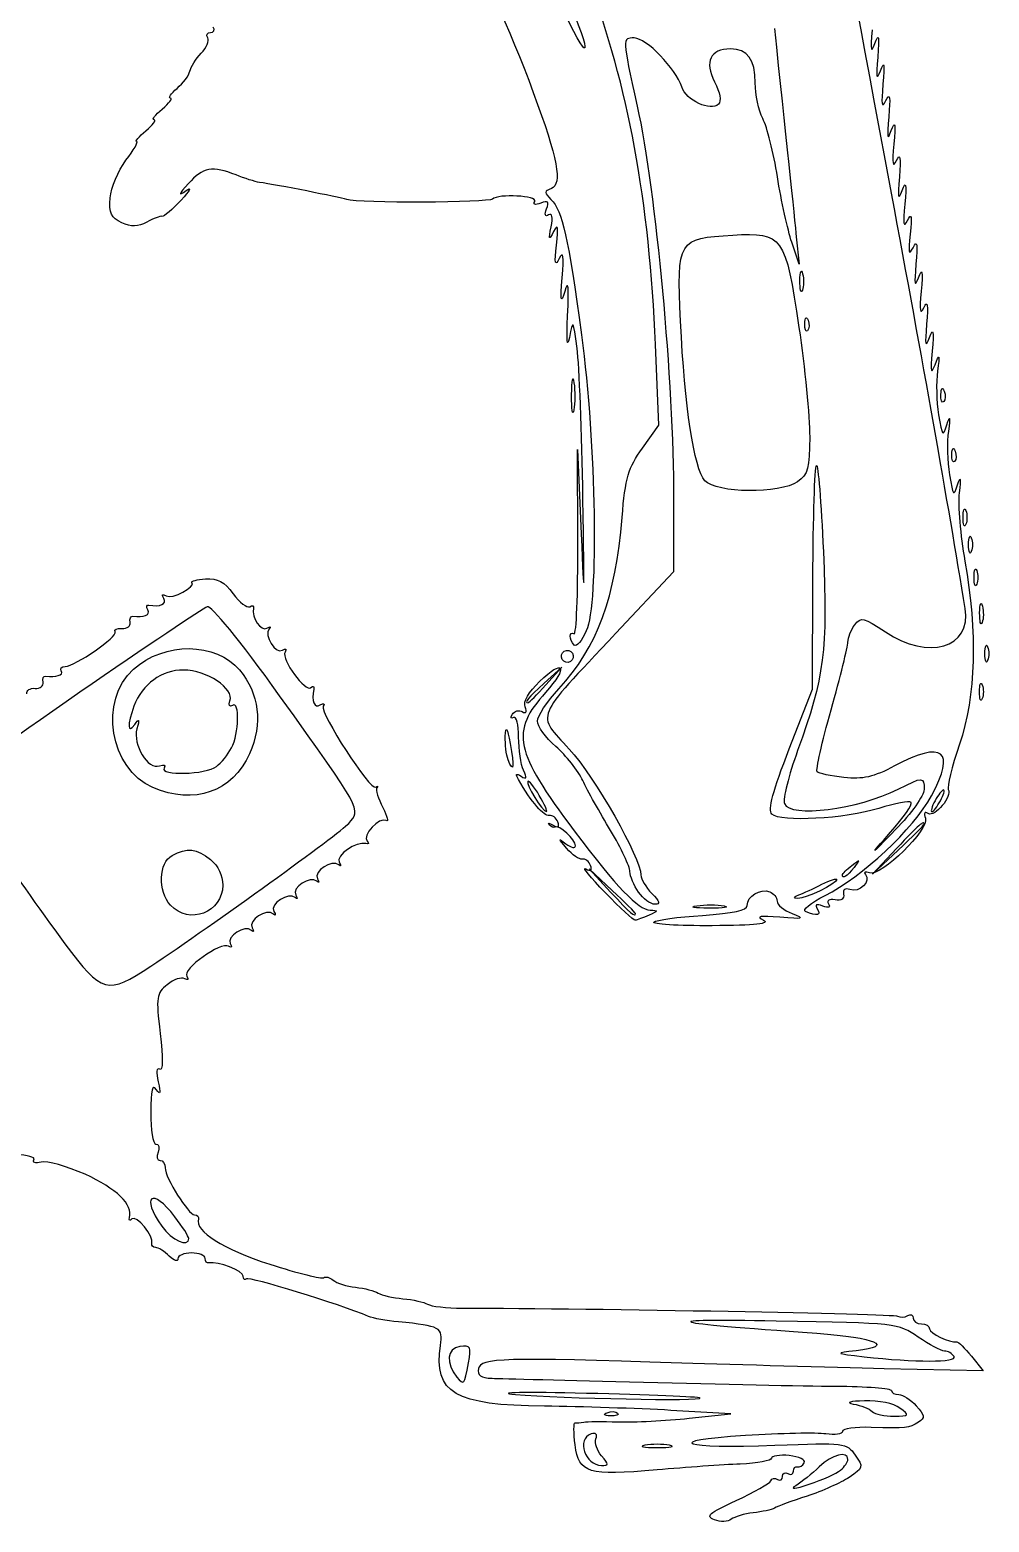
# Model space of a CAD drawing. Extents: x 13 to 164, y 70 to 181.
# Drawn here: x 61.9 to 108.5, y 69.7 to 142.2 of the extents above; entities that cross this region are included whole.
import ezdxf

# ---------------------------------------------------------------- set-up
doc = ezdxf.new("R2010")
doc.units = 0
doc.layers.add('Capa_1', color=7, linetype='CONTINUOUS')

msp = doc.modelspace()

# ---------------------------------------------------------------- linework, layer by layer
at = {"layer": 'Capa_1', "color": 7}
for points in [[(99.1348, 132.155195), (99.2677, 130.832277), (98.91295, 131.894145)], [(99.30967, 130.038057), (99.30987, 130.038057)], [(91.65824, 121.896412), (92.45994, 123.0147), (92.29715, 126.923495)], [(88.22108, 124.481807), (88.22146, 124.481807)], [(88.52289, 117.296805), (88.50309, 121.835975), (88.68286, 117.734933)], [(93.17373, 119.401683), (93.17373, 115.882071), (90.37264, 112.906133)], [(98.79376, 107.298632), (99.91975, 110.194309), (99.94135, 115.551674)], [(108.04092, 113.898475), (108.04112, 113.898475)], [(86.97181, 110.393231), (87.74892, 111.253127), (86.88902, 110.476022)], [(104.00973, 102.455732), (102.83017, 101.198961), (104.08694, 102.378529)], [(90.19631, 100.41766), (89.07183, 101.463545), (90.11772, 100.339066)], [(91.46894, 100.331777), (91.46809, 100.331787)], [(107.64089, 77.79772), (108.21833, 77.0808), (103.40756, 77.19095)], [(93.9247, 74.78369), (95.951, 75.00014), (93.04058, 75.1672)], [(89.6764, 72.95421), (89.67653, 72.95421)]]:
    msp.add_lwpolyline(points, dxfattribs=at)
for points in [[(99.54375, 127.94343)], [(106.15833, 124.503847)], [(106.6875, 121.59344)], [(94.69549, 120.314618)], [(107.23757, 118.528683)], [(107.50215, 117.205768)], [(107.76673, 115.618268)], [(88.34324, 112.334043)], [(87.76288, 111.626919)], [(108.2959, 111.9141)], [(86.97181, 110.393231)], [(108.03132, 110.062017)], [(85.13577, 106.764956)], [(70.970805, 106.432412)], [(67.878844, 105.412654)], [(86.6533, 105.027278)], [(106.13746, 104.770836)], [(105.34371, 103.6353)], [(103.71685, 103.242641)], [(101.37496, 101.166079)], [(89.85571, 100.310618)], [(99.25828, 100.197334)], [(68.739925, 99.697957)], [(91.32079, 99.293181)], [(94.30099, 99.669036)], [(99.58439, 99.391354)], [(92.21582, 98.874896)], [(67.776408, 96.738867)], [(69.624959, 83.51257)], [(106.79892, 77.78282)], [(83.209982, 77.47013)], [(94.47374, 75.76622)], [(89.94827, 75.05316)], [(104.16866, 75.27773)], [(92.97444, 73.47166)], [(101.28597, 72.26256)], [(95.1573, 69.85006)]]:
    msp.add_lwpolyline(points, close=True, dxfattribs=at)
for points in [[(77.789692, 154.100344), (81.165397, 150.485676), (84.00689, 145.534197), (86.35991, 139.166212)], [(103.7603, 134.271876), (100.52757, 151.616494), (100.63219, 150.399776), (102.23573, 152.003312)], [(92.29715, 126.923495), (92.00857, 133.852885), (90.94381, 139.647704), (89.06549, 144.511287)], [(87.91366, 144.01658), (89.34081, 140.676242), (89.10954, 140.329802), (87.62996, 143.591598)], [(70.545016, 141.82165), (70.458356, 141.961876), (70.520576, 142.076597), (70.683271, 142.076597)], [(70.683271, 142.076597), (70.845969, 142.076597), (70.9055, 142.19566), (70.815563, 142.34118)], [(98.07219, 142.269546), (98.58353, 137.434256), (99.06171, 132.882799), (99.1348, 132.155195)], [(102.8172, 142.209379), (102.7301, 141.179544), (102.7601, 141.033002), (102.95277, 141.547921)], [(102.95277, 141.547921), (103.1453, 142.062532), (103.17526, 141.915686), (103.08773, 140.886462)], [(70.2299, 141.071998), (70.489871, 141.344096), (70.631672, 141.681439), (70.545016, 141.82165)], [(91.26421, 141.812486), (90.67439, 141.812486), (90.67253, 141.855326), (91.40794, 138.505194)], [(93.5699, 139.433464), (93.2864, 140.326668), (91.84638, 141.812486), (91.26421, 141.812486)], [(69.679844, 140.202453), (69.722404, 140.408606), (69.969931, 140.799903), (70.2299, 141.071998)], [(95.93133, 141.283319), (94.95959, 141.283319), (94.65999, 140.659059), (95.164, 139.684424)], [(97.14248, 139.629763), (97.14248, 140.780389), (96.77411, 141.283319), (95.93133, 141.283319)], [(103.08773, 140.886462), (103.00083, 139.865128), (103.03103, 139.714337), (103.22002, 140.225004)], [(103.22002, 140.225004), (103.40736, 140.731189), (103.43642, 140.575916), (103.34383, 139.563546)], [(69.055221, 139.364605), (69.356203, 139.619266), (69.637283, 139.996298), (69.679844, 140.202453)], [(68.735731, 138.892781), (68.610467, 138.897581), (68.754251, 139.109944), (69.055221, 139.364605)], [(86.35991, 139.166212), (87.5501, 135.945188), (87.7822, 134.715236), (87.23916, 134.506853)], [(95.356, 138.597254), (94.98209, 138.223344), (93.77454, 138.78869), (93.5699, 139.433464)], [(95.164, 139.684424), (95.43017, 139.169701), (95.50496, 138.746217), (95.356, 138.597254)], [(97.51057, 137.896743), (97.30812, 138.289699), (97.14248, 139.069559), (97.14248, 139.629763)], [(103.34383, 139.563546), (103.25323, 138.572824), (103.28853, 138.373508), (103.48439, 138.769796)], [(103.48439, 138.769796), (103.68028, 139.166139), (103.71562, 138.9669), (103.62515, 137.976046)], [(68.338856, 138.363615), (68.682399, 138.649815), (68.860993, 138.88794), (68.735731, 138.892781)], [(91.40794, 138.505194), (92.32066, 134.347416), (93.17373, 125.11827), (93.17373, 119.401683)], [(67.545106, 137.305282), (67.888649, 137.591481), (68.067243, 137.829606), (67.941981, 137.834448)], [(67.941981, 137.834448), (67.816717, 137.839248), (67.995311, 138.077415), (68.338856, 138.363615)], [(98.21842, 135.069146), (98.03155, 136.231368), (97.71301, 137.503786), (97.51057, 137.896743)], [(103.62515, 137.976046), (103.53275, 136.963446), (103.56185, 136.808286), (103.74918, 137.314588)], [(103.74918, 137.314588), (103.93652, 137.820772), (103.96559, 137.665499), (103.873, 136.653129)], [(67.09555, 136.784918), (66.99926, 136.784918), (67.201561, 137.019082), (67.545106, 137.305282)], [(66.574829, 135.87269), (66.957512, 136.374414), (67.191837, 136.784918), (67.09555, 136.784918)], [(103.873, 136.653129), (103.7855, 135.696573), (103.8212, 135.476757), (104.00201, 135.859379)], [(104.00201, 135.859379), (104.18401, 136.244597), (104.22158, 136.028676), (104.14011, 135.065629)], [(65.806431, 134.04539), (65.846361, 134.548681), (66.192144, 135.370966), (66.574829, 135.87269)], [(71.922817, 135.159994), (70.793179, 135.618033), (70.30742, 135.53052), (69.604911, 134.742405)], [(73.064521, 134.801013), (72.84624, 134.832343), (72.332474, 134.993889), (71.922817, 135.159994)], [(77.297854, 133.965911), (76.921096, 134.085678), (73.910532, 134.679567), (73.064521, 134.801013)], [(98.91295, 131.894145), (98.71784, 132.478172), (98.4053, 133.906922), (98.21842, 135.069146)], [(104.14011, 135.065629), (104.05301, 134.035794), (104.08301, 133.889252), (104.27569, 134.404171)], [(104.27569, 134.404171), (104.4666, 134.914454), (104.4955, 134.763279), (104.40216, 133.742713)], [(69.604911, 134.742405), (69.121594, 134.200189), (69.093919, 134.116174), (69.492646, 134.401572)], [(69.492646, 134.401572), (69.783688, 134.609891), (69.677508, 134.403472), (69.256688, 133.943051)], [(86.42785, 133.877549), (86.59779, 134.152514), (84.649405, 134.25871), (84.379869, 133.989171)], [(87.23916, 134.506853), (86.88764, 134.37196), (86.88514, 134.303621), (87.21956, 133.969233)], [(107.3413, 114.107494), (106.48964, 119.304278), (105.27044, 126.169496), (103.7603, 134.271876)], [(66.371584, 132.839734), (65.850667, 133.077079), (65.747128, 133.297966), (65.806431, 134.04539)], [(69.256688, 133.943051), (68.835871, 133.482544), (68.419152, 133.125433), (68.330646, 133.149471)], [(84.379869, 133.989171), (84.198735, 133.808038), (77.859978, 133.787233), (77.297854, 133.965911)], [(86.72275, 133.791189), (86.45107, 133.686937), (86.33166, 133.721909), (86.42785, 133.877549)], [(87.00411, 133.509833), (87.13987, 133.863621), (87.07651, 133.926952), (86.72275, 133.791189)], [(87.10111, 133.221485), (86.93338, 133.117821), (86.89617, 133.228485), (87.00411, 133.509833)], [(87.21956, 133.969233), (87.77519, 133.4136), (88.06256, 132.137279), (88.70106, 127.389278)], [(104.40216, 133.742713), (104.31326, 132.770896), (104.34886, 132.560237), (104.53617, 132.948963)], [(67.589538, 132.871164), (67.157859, 132.631578), (66.846096, 132.623535), (66.371584, 132.839734)], [(68.330646, 133.149471), (68.242146, 133.173521), (67.908644, 133.04827), (67.589538, 132.871164)], [(87.2263, 132.639915), (87.3201, 133.118409), (87.2748, 133.328829), (87.10111, 133.221485)], [(87.34709, 132.419308), (87.12119, 131.972855), (87.10231, 132.007338), (87.2263, 132.639915)], [(87.48435, 131.757849), (87.58472, 132.673679), (87.55305, 132.826343), (87.34709, 132.419308)], [(104.53617, 132.948963), (104.72627, 133.343435), (104.75937, 133.175068), (104.66621, 132.287505)], [(93.51512, 128.056609), (93.33361, 132.01115), (93.38103, 132.089388), (96.05103, 132.240257)], [(96.05103, 132.240257), (98.48146, 132.377589), (98.61105, 132.196897), (99.26366, 127.760985)], [(104.66621, 132.287505), (104.57071, 131.377816), (104.60351, 131.221738), (104.80505, 131.626045)], [(104.80505, 131.626045), (105.00388, 132.024886), (105.0391, 131.829399), (104.94807, 130.832295)], [(87.61655, 131.096391), (87.41719, 130.694796), (87.38532, 130.854263), (87.48435, 131.757849)], [(87.76249, 130.170349), (87.84929, 131.252061), (87.81179, 131.489741), (87.61655, 131.096391)], [(99.30987, 130.038057), (99.31487, 130.47462), (99.37457, 130.621183), (99.44165, 130.363752)], [(104.94807, 130.832295), (104.85567, 129.819695), (104.88477, 129.664536), (105.0721, 130.170837)], [(105.0721, 130.170837), (105.25944, 130.677022), (105.28851, 130.521749), (105.19591, 129.509379)], [(87.88487, 129.508891), (87.69552, 128.880392), (87.67004, 129.018102), (87.76249, 130.170349)], [(88.0263, 128.318266), (88.0987, 129.789603), (88.0622, 130.097427), (87.88487, 129.508891)], [(99.43165, 129.570002), (99.35915, 129.390871), (99.30428, 129.601492), (99.30967, 130.038057)], [(99.44165, 130.363752), (99.50875, 130.10632), (99.50435, 129.749132), (99.43165, 129.570002)], [(105.19591, 129.509379), (105.10841, 128.552823), (105.14411, 128.333007), (105.32493, 128.715629)], [(105.32493, 128.715629), (105.50692, 129.100846), (105.54449, 128.884925), (105.46303, 127.921879)], [(88.1144, 127.259933), (88.00169, 126.698233), (87.96702, 127.114626), (88.0263, 128.318266)], [(99.54376, 127.94343), (99.55646, 128.251656), (99.61916, 128.314349), (99.70361, 128.103283)], [(88.48915, 126.730766), (88.30487, 128.150073), (88.29562, 128.163127), (88.1144, 127.259933)], [(94.69549, 120.314622), (94.16168, 120.915278), (93.70561, 123.906652), (93.51512, 128.056609)], [(99.26366, 127.760985), (99.55041, 125.811916), (99.78557, 123.420306), (99.78624, 122.44629)], [(99.68271, 127.596164), (99.59481, 127.508244), (99.53226, 127.664514), (99.54375, 127.94343)], [(99.70361, 128.103283), (99.78001, 127.912288), (99.77061, 127.684085), (99.68271, 127.596164)], [(105.46303, 127.921879), (105.37593, 126.892044), (105.40593, 126.745502), (105.5986, 127.260421)], [(105.5986, 127.260421), (105.79113, 127.775033), (105.8211, 127.628186), (105.73356, 126.598962)], [(88.70106, 127.389278), (89.4162, 122.07135), (89.54101, 114.376243), (88.93416, 113.017549)], [(88.77036, 119.454725), (88.71966, 122.656183), (88.59306, 125.930401), (88.48915, 126.730766)], [(105.73356, 126.598962), (105.64486, 125.55544), (105.67436, 125.415743), (105.87354, 125.937504)], [(105.87354, 125.937504), (106.08885, 126.501551), (106.10634, 126.456601), (105.99225, 125.632278)], [(88.22146, 124.481807), (88.22346, 125.209411), (88.27486, 125.475664), (88.33565, 125.073481)], [(105.99225, 125.632278), (105.91865, 125.100601), (105.94335, 124.148101), (106.04715, 123.515612)], [(88.33565, 125.073481), (88.39645, 124.671299), (88.39485, 124.075987), (88.33165, 123.750566)], [(106.15835, 124.503847), (106.17105, 124.812073), (106.23375, 124.874766), (106.3182, 124.6637)], [(106.3182, 124.6637), (106.3946, 124.472705), (106.3852, 124.244502), (106.2973, 124.156582)], [(88.33165, 123.750566), (88.26885, 123.425144), (88.21909, 123.754166), (88.22108, 124.481807)], [(106.2973, 124.156582), (106.2094, 124.068662), (106.14684, 124.224932), (106.15833, 124.503847)], [(106.04715, 123.515612), (106.21811, 122.473944), (106.25563, 122.427931), (106.44552, 123.027088)], [(106.44552, 123.027088), (106.60161, 123.519564), (106.62098, 123.441589), (106.52142, 122.721862)], [(106.52142, 122.721862), (106.44782, 122.190184), (106.47252, 121.237684), (106.57632, 120.605195)], [(90.67427, 118.529163), (90.82982, 120.448382), (90.97409, 120.942084), (91.65824, 121.896412)], [(99.78624, 122.44629), (99.78724, 120.91543), (99.70774, 120.619522), (99.19942, 120.263478)], [(106.68751, 121.59344), (106.70021, 121.901666), (106.76291, 121.964359), (106.84736, 121.753293)], [(106.84736, 121.753293), (106.92376, 121.562298), (106.91436, 121.334092), (106.82646, 121.246175)], [(99.94135, 115.551674), (99.95325, 118.498224), (100.02955, 120.975637), (100.11095, 121.057036)], [(100.11095, 121.057036), (100.19235, 121.138436), (100.34485, 119.25751), (100.44985, 116.877202)], [(106.82646, 121.246175), (106.73856, 121.158255), (106.67601, 121.314525), (106.6875, 121.59344)], [(99.19942, 120.263478), (98.33832, 119.660344), (95.24573, 119.69546), (94.69549, 120.314618)], [(106.57632, 120.605195), (106.74668, 119.56714), (106.7851, 119.519591), (106.97109, 120.116671)], [(106.97109, 120.116671), (107.11616, 120.582428), (107.13906, 120.465008), (107.04849, 119.719796)], [(107.04849, 119.719796), (106.97769, 119.137713), (107.10079, 117.649432), (107.32202, 116.412505)], [(88.68286, 117.734933), (88.83675, 114.22409), (88.84934, 114.471592), (88.77036, 119.454725)], [(107.23757, 118.528683), (107.23757, 118.892485), (107.29757, 119.041314), (107.37102, 118.859412)], [(107.37102, 118.859412), (107.44442, 118.677511), (107.44442, 118.379855), (107.37102, 118.197954)], [(87.59783, 110.205044), (89.46604, 112.231808), (90.35988, 114.650351), (90.67427, 118.529163)], [(107.37102, 118.197954), (107.29762, 118.016053), (107.23757, 118.164884), (107.23757, 118.528683)], [(107.50215, 117.205768), (107.50215, 117.56957), (107.56225, 117.718398), (107.6356, 117.536497)], [(107.6356, 117.536497), (107.709, 117.354595), (107.709, 117.05694), (107.6356, 116.875038)], [(88.34424, 112.88065), (88.45338, 112.81299), (88.53377, 114.800263), (88.52289, 117.296805)], [(100.44985, 116.877202), (100.66231, 112.06068), (100.50145, 110.816024), (99.20089, 107.213341)], [(107.6356, 116.875038), (107.5622, 116.693137), (107.50215, 116.841968), (107.50215, 117.205768)], [(107.32202, 116.412505), (107.9452, 112.927876), (107.85529, 109.882636), (107.0592, 107.511136)], [(107.76673, 115.618268), (107.76673, 115.98207), (107.82683, 116.130898), (107.90019, 115.948997)], [(68.525226, 114.717696), (68.819234, 114.535988), (69.997735, 115.156348), (69.77834, 115.377331)], [(69.77834, 115.377331), (69.71906, 115.437041), (70.017452, 115.510864), (70.441436, 115.541383)], [(70.441436, 115.541383), (71.022927, 115.583243), (71.352669, 115.407036), (71.783602, 114.824169)], [(107.90019, 115.287538), (107.82679, 115.105637), (107.76673, 115.254468), (107.76673, 115.618268)], [(107.90019, 115.948997), (107.97359, 115.767095), (107.97359, 115.46944), (107.90019, 115.287538)], [(67.687008, 114.270492), (68.250694, 114.172572), (68.580421, 114.323382), (68.409013, 114.600731)], [(68.409013, 114.600731), (68.292149, 114.789821), (68.336423, 114.834382), (68.525226, 114.717696)], [(71.783602, 114.824169), (72.09781, 114.39918), (72.457966, 114.115168), (72.58395, 114.193032)], [(70.512461, 114.184882), (70.324895, 114.112912), (67.548165, 112.24958), (64.341947, 110.044154)], [(66.912925, 113.734769), (67.44487, 113.650779), (67.786947, 113.793779), (67.636478, 114.03724)], [(67.636478, 114.03724), (67.544318, 114.186365), (67.567048, 114.291328), (67.687008, 114.270492)], [(74.037367, 109.873778), (72.070614, 112.617679), (70.723117, 114.265718), (70.512461, 114.184882)], [(72.58395, 114.193032), (72.709937, 114.270892), (72.791161, 114.236452), (72.764454, 114.116492)], [(72.764454, 114.116492), (72.664544, 113.667778), (73.131209, 112.981829), (73.422939, 113.148578)], [(103.46529, 112.966712), (105.53167, 111.568992), (107.6549, 112.193901), (107.3413, 114.107494)], [(108.1629, 113.43042), (108.0904, 113.25129), (108.03553, 113.46191), (108.04092, 113.898475)], [(108.04112, 113.898475), (108.04612, 114.335038), (108.10582, 114.481601), (108.1729, 114.224169)], [(108.1729, 114.224169), (108.24, 113.966739), (108.2356, 113.60955), (108.1629, 113.43042)], [(66.051537, 112.974766), (65.982727, 113.086098), (66.133507, 113.160866), (66.386605, 113.140917)], [(66.386605, 113.140917), (66.6397, 113.120967), (66.817014, 113.253471), (66.780633, 113.435372)], [(66.780633, 113.435372), (66.744253, 113.617273), (66.803783, 113.752001), (66.912925, 113.734769)], [(73.536815, 113.112268), (73.257159, 112.802489), (73.835935, 111.868999), (74.176975, 112.079774)], [(73.422939, 113.148578), (73.589592, 113.243838), (73.640836, 113.227498), (73.536815, 113.112268)], [(101.63954, 112.471385), (101.63954, 112.691603), (101.78837, 113.070336), (101.97027, 113.313017)], [(101.97027, 113.313017), (102.2725, 113.716223), (102.40135, 113.686376), (103.46529, 112.966712)], [(63.622456, 111.296657), (64.106191, 111.296657), (66.196275, 112.740573), (66.051537, 112.974766)], [(66.933432, 111.156599), (68.443639, 112.505969), (70.946685, 112.488491), (72.097744, 111.120539)], [(90.37264, 112.906133), (86.33621, 108.617746), (86.50321, 109.032166), (88.10512, 107.279433)], [(88.34324, 112.334013), (88.08588, 112.591376), (88.08669, 113.040302), (88.34424, 112.88065)], [(88.93416, 113.017549), (88.71775, 112.533025), (88.45184, 112.225447), (88.34324, 112.334043)], [(100.82412, 109.19224), (101.2726, 110.775554), (101.63954, 112.25117), (101.63954, 112.471385)], [(108.2959, 111.9141), (108.2959, 112.277903), (108.356, 112.426731), (108.42935, 112.244831)], [(74.304782, 111.994384), (74.096401, 111.657215), (75.297017, 110.001408), (75.559531, 110.263922)], [(74.176975, 112.079774), (74.337789, 112.179164), (74.395253, 112.140764), (74.304782, 111.994384)], [(86.66244, 110.564347), (87.84358, 111.709154), (88.08264, 111.275587), (86.95716, 110.029823)], [(87.76288, 111.62692), (87.67768, 111.764759), (87.72078, 111.947238), (87.85858, 112.032426)], [(88.16839, 111.531189), (88.03055, 111.445999), (87.84807, 111.489079), (87.76288, 111.626919)], [(87.85858, 112.032426), (87.99642, 112.117616), (88.1789, 112.074536), (88.26409, 111.936696)], [(88.26409, 111.936696), (88.34929, 111.798856), (88.30619, 111.616378), (88.16839, 111.531189)], [(108.42935, 111.583372), (108.35595, 111.40147), (108.2959, 111.550302), (108.2959, 111.9141)], [(108.42935, 112.244831), (108.50275, 112.062929), (108.50275, 111.765273), (108.42935, 111.583372)], [(62.679592, 110.824352), (63.172971, 110.746452), (63.558702, 110.875132), (63.434451, 111.076169)], [(63.434451, 111.076169), (63.359501, 111.197439), (63.444151, 111.296657), (63.622456, 111.296657)], [(67.878844, 105.412652), (65.79493, 106.319839), (65.246869, 109.649655), (66.933432, 111.156599)], [(69.374586, 111.120352), (68.303646, 111.120352), (67.374961, 110.441677), (66.96292, 109.357928)], [(71.62845, 109.619548), (71.85555, 110.21136), (70.490456, 111.120352), (69.374586, 111.120352)], [(72.097744, 111.120539), (73.050519, 109.988228), (73.22475, 108.516134), (72.578812, 107.055888)], [(61.763927, 109.96466), (61.733247, 110.129443), (61.911845, 110.248505), (62.160802, 110.229244)], [(62.160802, 110.229244), (62.409756, 110.209984), (62.58368, 110.343054), (62.5473, 110.524955)], [(62.5473, 110.524955), (62.51092, 110.706856), (62.57045, 110.841585), (62.679592, 110.824352)], [(75.559531, 110.263922), (75.666719, 110.371107), (75.730396, 110.339742), (75.701036, 110.194222)], [(75.701036, 110.194222), (75.581849, 109.60346), (75.727586, 109.247622), (76.015784, 109.425737)], [(85.9624, 109.325666), (85.8651, 109.579137), (86.13061, 110.048876), (86.66244, 110.564347)], [(86.88902, 110.476022), (86.08748, 109.751651), (85.90751, 109.533336), (86.11192, 109.533336)], [(86.11192, 109.533336), (86.15742, 109.533336), (86.5444, 109.920289), (86.97181, 110.393231)], [(86.55829, 108.635764), (86.55829, 108.878595), (87.02608, 109.584774), (87.59783, 110.205044)], [(108.03132, 110.062017), (108.03132, 110.425819), (108.09142, 110.574647), (108.16477, 110.392746)], [(108.16477, 110.392746), (108.23817, 110.210845), (108.23817, 109.913189), (108.16477, 109.731288)], [(64.341947, 110.044154), (60.618555, 107.482987), (58.512459, 105.872389), (58.512459, 105.58616)], [(71.744658, 109.402433), (71.59941, 109.312663), (71.547736, 109.409233), (71.62845, 109.619548)], [(71.698408, 107.332646), (72.075537, 108.040734), (72.111023, 109.628861), (71.744658, 109.402433)], [(77.393284, 103.671265), (78.005498, 104.347752), (78.027744, 104.306638), (74.037367, 109.873778)], [(76.015784, 109.425737), (76.18485, 109.530226), (76.250123, 109.499447), (76.161961, 109.356797)], [(86.95716, 110.029823), (85.23954, 108.128616), (85.43383, 107.189447), (88.34622, 103.31562)], [(108.16477, 109.731288), (108.09137, 109.549387), (108.03132, 109.698218), (108.03132, 110.062017)], [(66.96292, 109.357928), (66.627516, 108.475749), (66.648936, 107.97236), (67.00051, 108.474518)], [(67.00051, 108.474518), (67.216717, 108.783327), (67.240304, 108.736419), (67.106809, 108.263127)], [(76.161961, 109.356797), (75.973803, 109.052354), (78.448744, 105.23602), (78.708012, 105.430809)], [(85.39931, 108.80966), (85.26418, 108.72615), (85.23977, 108.79722), (85.34511, 108.967595)], [(85.34511, 108.967595), (85.4504, 109.137973), (85.66763, 109.19637), (85.82782, 109.097365)], [(85.64737, 107.858353), (85.64637, 108.469295), (85.53537, 108.893755), (85.39931, 108.80966)], [(85.82782, 109.097365), (86.01068, 108.984356), (86.06077, 109.069335), (85.9624, 109.325666)], [(100.14959, 106.172593), (100.07209, 106.250083), (100.37564, 107.608926), (100.82412, 109.19224)], [(67.106809, 108.263127), (66.890277, 107.495433), (67.648173, 106.253384), (68.203189, 106.466363)], [(85.001219, 107.900846), (85.023999, 108.429611), (85.083419, 108.341166), (85.2379, 107.548477)], [(87.45495, 107.40697), (86.96179, 107.839974), (86.55829, 108.392929), (86.55829, 108.635764)], [(70.970804, 106.432411), (71.201695, 106.609685), (71.529117, 107.014791), (71.698408, 107.332646)], [(85.13577, 106.764956), (85.04503, 107.001414), (84.984484, 107.512564), (85.001219, 107.900846)], [(85.2379, 107.548477), (85.45708, 106.423865), (85.4088, 106.053457), (85.13577, 106.764956)], [(85.8844, 106.248779), (85.75534, 106.527311), (85.64868, 107.251621), (85.64737, 107.858353)], [(88.76467, 105.749236), (88.53749, 106.227989), (87.94811, 106.973969), (87.45495, 107.40697)], [(88.10512, 107.279433), (89.35361, 105.913377), (91.58623, 101.994004), (91.58623, 101.168309)], [(97.94868, 104.123633), (97.75074, 104.320462), (98.00028, 105.258147), (98.79376, 107.298632)], [(105.70496, 105.016888), (106.89611, 107.205418), (106.26334, 107.714311), (103.9092, 106.461103)], [(107.0592, 107.511136), (106.69304, 106.420368), (106.44995, 105.436512), (106.519, 105.324792)], [(72.578812, 107.055888), (71.758577, 105.201606), (69.875776, 104.543328), (67.878844, 105.412654)], [(68.203189, 106.466363), (68.423119, 106.550753), (68.523404, 106.501973), (68.432461, 106.354822)], [(99.20089, 107.213341), (98.76662, 106.010371), (98.47908, 104.849512), (98.56191, 104.633654)], [(68.432461, 106.354822), (68.197096, 105.973989), (70.463977, 106.043284), (70.970805, 106.432412)], [(85.63476, 105.803896), (85.47846, 106.072096), (85.51571, 106.115239), (85.76863, 105.958928)], [(85.76863, 105.958928), (86.03789, 105.792516), (86.0647, 105.859648), (85.8844, 106.248779)], [(101.45084, 105.900908), (100.81264, 105.972838), (100.22708, 106.095099), (100.14959, 106.172593)], [(103.9092, 106.461103), (102.88987, 105.918475), (102.36207, 105.7982), (101.45084, 105.900908)], [(104.0764, 105.332117), (105.29471, 105.948403), (105.34371, 105.94762), (105.34371, 105.311847)], [(58.512459, 105.58616), (58.512459, 105.123333), (60.947189, 101.416671), (63.610371, 97.82504)], [(78.763582, 105.398179), (78.696622, 105.306969), (78.825522, 104.877146), (79.05002, 104.443015)], [(78.708012, 105.430809), (78.805532, 105.504079), (78.830538, 105.489389), (78.763582, 105.398179)], [(87.13509, 104.048076), (86.88411, 103.993736), (86.27254, 104.709447), (85.63476, 105.803896)], [(86.08804, 105.711694), (85.97492, 105.598577), (86.81722, 104.241669), (87.00056, 104.241669)], [(86.6533, 105.027278), (86.39807, 105.459364), (86.14369, 105.767352), (86.08804, 105.711694)], [(90.11697, 103.319017), (89.60039, 104.176886), (88.99185, 105.270486), (88.76467, 105.749236)], [(98.56191, 104.633654), (98.83233, 103.928958), (102.12765, 104.34634), (104.0764, 105.332117)], [(105.34371, 105.311847), (105.34371, 105.027589), (104.71863, 104.153742), (103.95465, 103.369961)], [(106.519, 105.324792), (106.72381, 104.993401), (105.86217, 103.952464), (105.54521, 104.148359)], [(106.28837, 105.300003), (106.21557, 105.300003), (106.02864, 105.061878), (105.87287, 104.770836)], [(106.13746, 104.770836), (106.29322, 105.061878), (106.36113, 105.300003), (106.28837, 105.300003)], [(79.05002, 104.443015), (79.274516, 104.008887), (79.345213, 103.723518), (79.207119, 103.808862)], [(87.00056, 104.241669), (87.06486, 104.241669), (86.90856, 104.595195), (86.6533, 105.027278)], [(103.15044, 104.402586), (101.50955, 103.886463), (98.35721, 103.717413), (97.94868, 104.123633)], [(100.53445, 100.16688), (102.3364, 101.064828), (104.82396, 103.398192), (105.70496, 105.016888)], [(104.71503, 104.693471), (104.63083, 104.777671), (103.92677, 104.646771), (103.15044, 104.402586)], [(103.71685, 103.24265), (104.35005, 103.956403), (104.79923, 104.60927), (104.71503, 104.693471)], [(105.87287, 104.770836), (105.71711, 104.479794), (105.6492, 104.241669), (105.72196, 104.241669)], [(105.72196, 104.241669), (105.79476, 104.241669), (105.9817, 104.479794), (106.13746, 104.770836)], [(67.776408, 96.738867), (70.856546, 98.785004), (76.939778, 103.170144), (77.393284, 103.671265)], [(79.207119, 103.808862), (78.884314, 104.008368), (78.025622, 103.072328), (78.289433, 102.808517)], [(87.13156, 103.600583), (87.03456, 103.708801), (87.11946, 103.702152), (87.32022, 103.585793)], [(87.55173, 103.74181), (87.47823, 103.943968), (87.2908, 104.081786), (87.13509, 104.048076)], [(87.32022, 103.585793), (87.57139, 103.440246), (87.64362, 103.488923), (87.55173, 103.74181)], [(105.40934, 103.923051), (105.61359, 103.39078), (103.25054, 101.0757), (102.69786, 101.26661)], [(105.34371, 103.6353), (105.34371, 103.83397), (105.10616, 103.62392), (104.00973, 102.455732)], [(104.08694, 102.378529), (104.77816, 103.02729), (105.34371, 103.592837), (105.34371, 103.6353)], [(105.54521, 104.148359), (105.3626, 104.261215), (105.31186, 104.177069), (105.40934, 103.923051)], [(87.42162, 103.49202), (87.35912, 103.44351), (87.22857, 103.492284), (87.13156, 103.600583)], [(88.41038, 102.589378), (88.41038, 102.886703), (87.59768, 103.628616), (87.42162, 103.49202)], [(87.97886, 102.461675), (87.56126, 102.951662), (87.55636, 102.986148), (87.94736, 102.683358)], [(88.34622, 103.31562), (90.42316, 100.553032), (91.44623, 99.483417), (92.03352, 99.460565)], [(91.05621, 101.339537), (91.05621, 101.570382), (90.63355, 102.461147), (90.11697, 103.319017)], [(103.95465, 103.369961), (102.65474, 102.03638), (102.63948, 102.028207), (103.71685, 103.242641)], [(68.813815, 102.115211), (69.546071, 102.507101), (70.012907, 102.455984), (70.687054, 101.910093)], [(78.223863, 102.687762), (77.755275, 102.826364), (76.74445, 102.114238), (76.935956, 101.780429)], [(78.289433, 102.808517), (78.398891, 102.699059), (78.369383, 102.644719), (78.223863, 102.687762)], [(87.94736, 102.683358), (88.20202, 102.486149), (88.41038, 102.443855), (88.41038, 102.589378)], [(88.73954, 101.937067), (88.59315, 101.906467), (88.25085, 102.142534), (87.97886, 102.461675)], [(68.739925, 99.697957), (68.126877, 100.375367), (68.16952, 101.770395), (68.813815, 102.115211)], [(70.687054, 101.910093), (71.049989, 101.616204), (71.278605, 101.13848), (71.278605, 100.673957)], [(76.908576, 101.652103), (76.587081, 101.942338), (75.669234, 101.349917), (75.877622, 100.986679)], [(76.935956, 101.780429), (77.036121, 101.605827), (77.023806, 101.548082), (76.908576, 101.652103)], [(89.85564, 100.310625), (89.1335, 101.05897), (88.70694, 101.578178), (88.90772, 101.464423)], [(89.13923, 101.625152), (89.06583, 101.82731), (88.88592, 101.967671), (88.73954, 101.937067)], [(88.90772, 101.464423), (89.15743, 101.322942), (89.23058, 101.373723), (89.13923, 101.625152)], [(101.37496, 101.166082), (101.37496, 101.221022), (101.58332, 101.429382), (101.83798, 101.629103)], [(101.93788, 101.529203), (101.59224, 101.088474), (101.37496, 100.948316), (101.37496, 101.166079)], [(101.83798, 101.629103), (102.25762, 101.958209), (102.26698, 101.948851), (101.93788, 101.529203)], [(75.850242, 100.858353), (75.528747, 101.148588), (74.610899, 100.556167), (74.819288, 100.192929)], [(75.877622, 100.986679), (75.977788, 100.812078), (75.965472, 100.754332), (75.850242, 100.858353)], [(91.46809, 100.331787), (91.24155, 100.655206), (91.05621, 101.108696), (91.05621, 101.339537)], [(91.58623, 101.168309), (91.58623, 100.966879), (91.82435, 100.563947), (92.11539, 100.272906)], [(101.11037, 100.947482), (101.11037, 100.739797), (99.58776, 100.005507), (99.20528, 100.02874)], [(100.38277, 100.712408), (100.78295, 100.914459), (101.11037, 101.020242), (101.11037, 100.947482)], [(102.49712, 101.19338), (102.79263, 100.876521), (102.18641, 100.282727), (101.74165, 100.453396)], [(102.69786, 101.26661), (102.47958, 101.34201), (102.38925, 101.30906), (102.49712, 101.19338)], [(71.278605, 100.673957), (71.278605, 99.346294), (69.631309, 98.71299), (68.739925, 99.697957)], [(74.791908, 100.064603), (74.470413, 100.354838), (73.552565, 99.762417), (73.760954, 99.399179)], [(74.819288, 100.192929), (74.919454, 100.018328), (74.907138, 99.960582), (74.791908, 100.064603)], [(91.31091, 98.968593), (91.23271, 98.958353), (90.57784, 99.562276), (89.85571, 100.310618)], [(90.11772, 100.339066), (91.09038, 99.293311), (91.32079, 99.093003), (91.32079, 99.293181)], [(91.32079, 99.293181), (91.32079, 99.336411), (90.81478, 99.842424), (90.19631, 100.41766)], [(92.26269, 99.743739), (92.05266, 99.743739), (91.69547, 100.008357), (91.46894, 100.331777)], [(92.11539, 100.272906), (92.50849, 99.879811), (92.54636, 99.743739), (92.26269, 99.743739)], [(96.74475, 99.687258), (96.74475, 100.132546), (97.39461, 100.525344), (97.84524, 100.352425)], [(97.84524, 100.352425), (98.04033, 100.277555), (98.19996, 100.073435), (98.19996, 99.898812)], [(99.20528, 100.02874), (98.9743, 100.04276), (98.99169, 100.09811), (99.25828, 100.197334)], [(99.25829, 100.197334), (99.47657, 100.278574), (99.98259, 100.510353), (100.38277, 100.712408)], [(99.5844, 99.391355), (99.39997, 99.465595), (99.82748, 99.814585), (100.53445, 100.16688)], [(101.01766, 99.959885), (100.72687, 100.009685), (100.59816, 99.930345), (100.70067, 99.76448)], [(101.43027, 100.239232), (101.47807, 100.013675), (101.32171, 99.907815), (101.01766, 99.959885)], [(101.74165, 100.453396), (101.50169, 100.545476), (101.38271, 100.463636), (101.43027, 100.239232)], [(73.733574, 99.270853), (73.412079, 99.561088), (72.494232, 98.968667), (72.70262, 98.605429)], [(73.760954, 99.399179), (73.861119, 99.224578), (73.848804, 99.166832), (73.733574, 99.270853)], [(92.03352, 99.460565), (92.45935, 99.444005), (92.45377, 99.417185), (91.98232, 99.214579)], [(94.89267, 99.554849), (94.16506, 99.556949), (93.89881, 99.608219), (94.30099, 99.669036)], [(94.30099, 99.669024), (94.70317, 99.729844), (95.29849, 99.728214), (95.62391, 99.665424)], [(94.57502, 99.205626), (96.09403, 99.304516), (96.74475, 99.448962), (96.74475, 99.687258)], [(95.62391, 99.665424), (95.94933, 99.602624), (95.61991, 99.552865), (94.89267, 99.554849)], [(98.19996, 99.898812), (98.19996, 99.724192), (98.52738, 99.451121), (98.92756, 99.291986)], [(98.92756, 99.291986), (99.569, 99.036916), (99.4985, 99.015772), (98.33225, 99.113451)], [(100.15653, 99.524132), (100.35477, 99.203362), (100.16253, 99.158703), (99.58439, 99.391354)], [(100.41924, 99.659453), (100.1112, 99.777658), (100.02673, 99.734153), (100.15653, 99.524132)], [(100.70067, 99.76448), (100.80915, 99.588966), (100.70467, 99.549953), (100.41924, 99.659453)], [(72.67524, 98.477103), (72.365461, 98.75676), (71.431971, 98.177984), (71.642746, 97.836944)], [(72.70262, 98.605429), (72.802786, 98.430828), (72.79047, 98.373082), (72.67524, 98.477103)], [(91.98232, 99.214579), (91.69128, 99.089513), (91.38914, 98.978819), (91.31091, 98.968593)], [(95.04701, 98.704018), (93.38564, 98.693778), (92.11161, 98.770688), (92.21582, 98.874896)], [(92.21582, 98.874896), (92.32004, 98.979108), (93.38168, 99.127935), (94.57502, 99.205626)], [(97.5385, 98.973433), (97.90828, 98.79816), (97.15783, 98.717012), (95.04701, 98.704018)], [(98.33225, 99.113451), (97.36598, 99.194381), (97.15199, 99.156631), (97.5385, 98.973433)], [(71.562066, 97.706227), (71.184021, 97.93987), (69.310562, 96.598162), (69.526648, 96.248529)], [(71.642746, 97.836944), (71.742066, 97.676239), (71.705756, 97.617417), (71.562066, 97.706227)], [(63.610371, 97.82504), (65.396864, 95.415731), (65.675338, 95.34313), (67.776408, 96.738867)], [(68.581504, 95.83916), (68.051043, 95.409088), (68.027696, 95.247554), (68.239736, 93.474383)], [(69.428758, 96.129008), (69.27591, 96.223468), (68.894646, 96.093038), (68.581504, 95.83916)], [(69.526648, 96.248529), (69.628679, 96.083437), (69.586278, 96.03166), (69.428758, 96.129008)], [(68.239736, 93.474383), (68.383966, 92.268272), (68.374457, 91.628602), (68.213776, 91.727908)], [(68.213776, 91.727908), (68.059762, 91.823098), (68.030465, 91.583491), (68.139146, 91.117541)], [(68.049496, 90.747349), (67.852752, 91.038087), (67.779843, 90.737349), (67.776875, 89.62287)], [(68.139146, 91.117541), (68.270208, 90.555648), (68.246226, 90.456631), (68.049496, 90.747349)], [(67.776875, 89.62287), (67.774775, 88.786126), (67.88815, 88.101516), (68.029104, 88.101516)], [(68.029104, 88.101516), (68.170056, 88.101516), (68.21685, 87.922923), (68.133088, 87.704641)], [(68.133088, 87.704641), (68.049328, 87.48636), (68.092748, 87.307766), (68.229588, 87.307766)], [(62.099584, 87.332484), (62.181134, 87.464435), (61.794345, 87.573179), (61.240054, 87.574136)], [(62.458285, 87.225154), (62.179451, 87.152234), (62.018034, 87.200544), (62.099584, 87.332484)], [(64.588517, 86.62926), (63.695726, 87.02992), (62.737122, 87.29807), (62.458285, 87.225154)], [(68.229588, 87.307766), (68.366425, 87.307766), (68.478383, 87.145569), (68.478383, 86.94733)], [(66.748705, 84.52969), (66.931074, 85.14625), (66.105844, 85.94832), (64.588517, 86.62926)], [(68.478383, 86.94733), (68.478383, 86.46136), (69.606426, 84.66193), (69.911073, 84.66193)], [(68.950036, 84.5709), (67.850258, 86.01278), (67.268233, 85.5847), (68.320057, 84.10755)], [(66.867199, 84.46189), (66.758984, 84.35367), (66.705663, 84.38419), (66.748705, 84.52969)], [(67.836965, 83.27294), (67.944968, 83.60734), (67.076905, 84.67159), (66.867199, 84.46189)], [(68.320057, 84.10755), (68.806351, 83.42462), (69.624959, 83.05136), (69.624959, 83.51257)], [(69.624959, 83.51257), (69.624959, 83.60797), (69.321243, 84.08422), (68.950036, 84.5709)], [(70.092656, 84.4635), (69.90834, 83.86799), (71.294439, 82.98836), (73.56168, 82.26205)], [(69.911073, 84.66193), (70.044724, 84.66193), (70.126438, 84.57263), (70.092656, 84.4635)], [(68.018559, 83.07451), (67.883434, 83.07451), (67.801715, 83.16381), (67.836965, 83.27294)], [(68.680018, 82.65873), (68.451344, 82.88741), (68.153687, 83.07451), (68.018559, 83.07451)], [(69.095792, 82.52644), (69.095792, 82.37053), (68.908695, 82.43004), (68.680018, 82.65873)], [(69.75725, 82.80992), (69.393448, 82.80992), (69.095792, 82.68236), (69.095792, 82.52644)], [(70.418709, 82.54534), (70.418709, 82.69086), (70.121052, 82.80992), (69.75725, 82.80992)], [(70.617146, 82.32416), (70.508006, 82.30026), (70.418709, 82.39976), (70.418709, 82.54534)], [(72.270792, 81.67882), (72.270792, 81.94219), (71.049631, 82.41875), (70.617146, 82.32416)], [(73.56168, 82.26205), (74.926541, 81.82481), (76.10621, 81.53004), (76.183169, 81.607)], [(72.422975, 81.551), (72.339275, 81.4673), (72.270792, 81.5248), (72.270792, 81.67882)], [(78.356209, 79.72991), (76.937793, 80.32906), (72.548306, 81.67633), (72.422975, 81.551)], [(76.183169, 81.607), (76.260129, 81.684), (76.464035, 81.63), (76.636294, 81.48699)], [(76.636294, 81.48699), (76.808554, 81.34403), (77.301142, 81.18857), (77.730939, 81.14152)], [(77.730939, 81.14152), (78.160734, 81.09452), (78.653303, 80.96887), (78.825534, 80.86243)], [(78.825534, 80.86243), (78.997767, 80.75599), (79.540099, 80.63287), (80.030719, 80.58885)], [(80.030719, 80.58885), (80.521335, 80.54485), (81.05935, 80.42438), (81.226302, 80.3212)], [(79.811417, 79.46213), (79.229334, 79.51723), (78.57449, 79.6377), (78.356209, 79.72991)], [(81.226302, 80.3212), (81.393254, 80.21802), (82.155225, 80.13284), (82.919569, 80.13193)], [(82.919569, 80.13193), (89.33981, 80.12393), (103.87296, 79.85848), (104.05582, 79.74546)], [(104.05582, 79.74546), (104.18205, 79.66746), (104.40439, 79.67716), (104.54991, 79.76716)], [(104.54991, 79.76716), (104.69543, 79.85706), (104.81449, 79.80456), (104.81449, 79.65049)], [(81.853641, 78.32163), (81.98168, 79.19402), (81.846441, 79.26958), (79.811417, 79.46213)], [(98.16086, 79.50176), (92.09771, 79.60116), (92.59823, 79.45106), (100.12469, 78.91277)], [(105.05425, 78.72613), (104.08649, 79.39679), (104.00483, 79.40598), (98.16086, 79.50176)], [(104.81449, 79.65049), (104.81449, 79.49638), (104.99309, 79.37029), (105.21137, 79.37029)], [(105.21137, 79.37029), (105.42965, 79.37029), (105.60824, 79.25925), (105.60824, 79.12353)], [(105.60824, 79.12353), (105.60824, 78.90444), (106.5882, 78.4375), (106.93116, 78.49317)], [(86.91046, 75.36794), (82.526309, 75.41374), (81.513669, 76.00525), (81.853641, 78.32163)], [(83.209982, 77.47013), (83.361943, 78.26762), (83.323009, 78.34033), (82.784966, 78.26388)], [(100.12469, 78.91277), (103.01251, 78.70625), (103.9717, 78.27859), (102.03642, 78.06042)], [(106.3345, 78.04744), (106.16901, 78.04744), (105.5929, 78.35285), (105.05425, 78.72613)], [(106.93116, 78.49317), (107.00396, 78.50497), (107.3233, 78.19203), (107.64089, 77.79772)], [(82.784966, 78.26388), (82.160047, 78.17508), (82.09606, 77.461), (82.652386, 76.78427)], [(93.5698, 77.46366), (84.857565, 77.74538), (83.801801, 77.71683), (83.70081, 77.19675)], [(102.03642, 78.06042), (100.98859, 77.9423), (100.99253, 77.93944), (102.43329, 77.77282)], [(102.43329, 77.77282), (104.88746, 77.489), (106.97756, 77.4938), (106.79892, 77.78282)], [(106.79892, 77.78285), (106.70902, 77.92838), (106.49999, 78.04744), (106.3345, 78.04744)], [(82.652386, 76.78427), (82.992426, 76.37065), (83.00294, 76.38358), (83.209982, 77.47013)], [(83.70081, 77.19675), (83.63498, 76.85773), (83.801124, 76.7384), (84.357916, 76.7248)], [(103.40756, 77.19095), (100.76173, 77.25155), (96.3347, 77.37426), (93.5698, 77.46366)], [(84.357916, 76.7248), (84.767787, 76.7148), (88.0797, 76.6281), (91.71772, 76.53211)], [(91.71772, 76.53211), (95.35574, 76.43611), (99.55269, 76.35086), (101.04428, 76.34261)], [(101.04428, 76.34261), (102.53587, 76.33461), (103.75626, 76.23829), (103.75626, 76.12915)], [(103.75626, 76.12915), (103.75626, 76.02001), (103.9164, 75.93072), (104.11213, 75.93072)], [(88.93954, 75.99161), (85.95636, 76.06061), (84.408552, 76.03741), (85.49996, 75.94011)], [(85.49996, 75.94011), (87.70409, 75.74365), (94.6469, 75.60911), (94.47374, 75.76622)], [(94.47374, 75.76621), (94.41314, 75.82121), (91.92272, 75.92266), (88.93954, 75.99161)], [(102.44887, 75.63016), (101.73188, 75.60876), (101.51094, 75.54596), (101.90412, 75.47546)], [(101.90412, 75.47546), (102.26793, 75.41016), (102.67869, 75.24782), (102.81694, 75.11462)], [(104.16866, 75.27773), (103.86929, 75.50416), (103.15195, 75.65116), (102.44887, 75.63016)], [(104.11213, 75.93072), (104.30786, 75.93072), (104.69008, 75.68532), (104.9615, 75.3854)], [(104.9615, 75.3854), (105.38386, 74.9187), (105.39931, 74.80484), (105.06866, 74.5957)], [(93.04058, 75.1672), (91.43985, 75.2591), (88.6813, 75.34942), (86.91046, 75.36794)], [(90.10812, 74.89331), (89.79989, 74.90601), (89.7372, 74.96871), (89.94827, 75.05316)], [(89.94827, 75.05318), (90.13926, 75.12958), (90.36747, 75.12018), (90.45538, 75.03228)], [(90.45538, 75.03228), (90.54328, 74.94438), (90.38698, 74.88182), (90.10812, 74.89331)], [(90.48512, 74.6101), (91.26242, 74.5865), (92.81024, 74.6646), (93.9247, 74.78369)], [(102.81694, 75.11462), (102.95518, 74.98142), (103.43143, 74.87622), (103.87527, 74.88085)], [(103.87527, 74.88085), (104.64208, 74.88885), (104.65668, 74.90855), (104.16866, 75.27773)], [(88.39483, 73.48515), (88.31353, 74.08411), (88.31353, 74.56765), (88.39483, 74.5597)], [(88.39483, 74.5597), (88.47613, 74.5517), (88.66173, 74.5697), (88.80725, 74.5991)], [(89.17105, 74.02357), (88.44396, 73.7812), (88.8677, 72.49119), (89.6744, 72.49119)], [(88.80725, 74.5991), (88.95277, 74.6287), (89.70781, 74.6337), (90.48512, 74.6101)], [(89.40401, 73.78103), (89.48431, 74.00416), (89.39401, 74.09794), (89.17105, 74.02357)], [(96.67057, 73.94298), (92.46923, 73.67456), (93.61171, 73.29755), (98.09898, 73.47162)], [(100.57317, 74.02338), (100.13216, 74.08808), (98.37598, 74.05188), (96.67057, 73.94298)], [(101.37501, 74.14364), (101.37501, 74.01277), (101.01418, 73.95865), (100.57317, 74.02338)], [(102.76407, 74.33984), (102.00009, 74.36284), (101.37501, 74.27454), (101.37501, 74.14364)], [(105.06866, 74.5957), (104.59769, 74.2978), (104.50514, 74.28753), (102.76407, 74.33984)], [(92.37912, 72.27572), (89.00237, 71.97959), (88.58189, 72.10722), (88.39483, 73.48515)], [(89.67653, 72.95421), (89.45469, 73.20887), (89.33205, 73.58094), (89.40401, 73.78103)], [(91.78381, 73.47166), (91.45639, 73.40856), (91.72431, 73.357), (92.37912, 73.357)], [(92.97444, 73.47166), (92.64702, 73.53476), (92.11123, 73.53476), (91.78381, 73.47166)], [(92.37912, 73.357), (93.03397, 73.357), (93.30186, 73.4086), (92.97444, 73.47166)], [(98.09898, 73.47162), (101.49361, 73.6033), (101.57919, 73.59289), (101.99619, 72.99754)], [(101.63954, 72.78817), (101.63954, 73.22249), (100.87191, 73.02233), (100.24695, 72.42504)], [(89.6744, 72.49119), (90.03785, 72.49119), (90.03807, 72.53919), (89.6764, 72.95421)], [(96.41162, 72.55983), (95.57619, 72.52483), (93.76157, 72.39695), (92.37912, 72.27572)], [(97.93297, 72.83872), (97.93197, 72.72036), (97.24704, 72.59486), (96.41162, 72.55983)], [(98.79527, 72.97102), (98.32233, 73.01662), (97.93429, 72.95712), (97.93297, 72.83872)], [(99.52287, 72.62352), (99.59567, 72.76904), (99.26821, 72.92541), (98.79527, 72.97102)], [(99.19215, 72.42508), (99.30129, 72.38868), (99.45011, 72.47798), (99.52287, 72.62352)], [(101.28597, 72.26254), (101.48043, 72.42393), (101.63954, 72.66047), (101.63954, 72.78817)], [(101.99619, 72.99754), (102.40309, 72.41661), (102.38958, 72.36706), (101.70034, 71.91228)], [(97.89183, 71.7434), (97.94063, 71.86546), (98.08947, 71.89802), (98.22256, 71.8158)], [(98.22256, 71.8158), (98.35565, 71.7336), (98.46454, 71.7994), (98.46454, 71.96206)], [(98.46454, 71.96206), (98.46454, 72.12476), (98.5836, 72.18429), (98.72912, 72.09436)], [(98.72912, 72.09436), (98.87465, 72.00446), (98.99371, 72.05696), (98.99371, 72.21103)], [(98.99371, 72.21103), (98.99371, 72.36514), (99.08301, 72.46146), (99.19215, 72.42508)], [(100.24695, 72.42504), (99.90436, 72.09762), (99.39294, 71.68549), (99.11045, 71.5092)], [(101.70034, 71.91228), (101.30313, 71.65017), (100.38282, 71.24063), (99.65522, 71.00217)], [(99.76462, 71.5789), (100.4069, 71.79352), (101.0915, 72.10116), (101.28597, 72.26256)], [(96.21558, 70.78771), (97.08871, 71.19129), (97.84302, 71.62135), (97.89183, 71.7434)], [(99.11045, 71.5092), (98.80276, 71.31719), (99.06505, 71.34513), (99.76462, 71.5789)], [(95.15725, 69.85005), (94.71337, 70.02107), (94.88396, 70.1722), (96.21558, 70.78771)], [(98.07969, 70.42245), (97.94074, 70.34205), (97.47542, 70.23779), (97.04562, 70.19074)], [(99.65522, 71.00217), (98.92761, 70.76371), (98.21862, 70.50284), (98.07969, 70.42245)], [(95.97532, 69.87566), (95.81645, 69.74942), (95.44834, 69.73788), (95.1573, 69.85006)], [(97.04562, 70.19074), (96.61583, 70.14374), (96.13419, 70.0019), (95.97532, 69.87566)]]:
    msp.add_open_spline(points, degree=3, dxfattribs=at)

doc.saveas('drawing.dxf')
